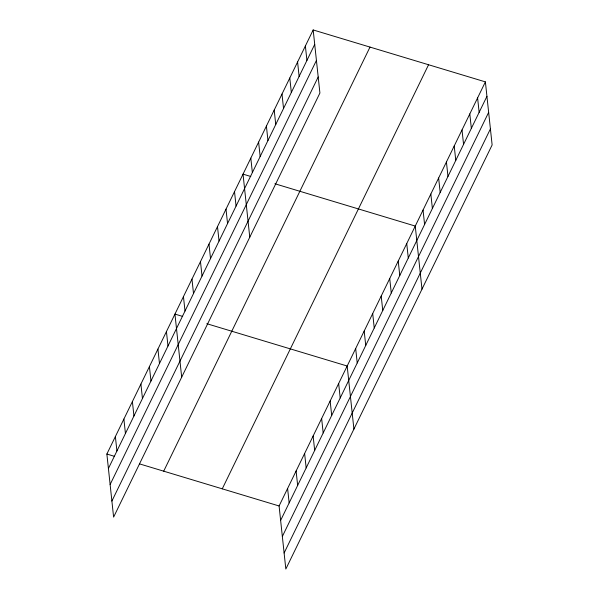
<?xml version="1.0" encoding="UTF-8"?>
<svg xmlns="http://www.w3.org/2000/svg" width="599" height="599" viewBox="0 0 599 599"><rect width="100%" height="100%" fill="white"/><g stroke="black" fill="none" stroke-linecap="round" stroke-linejoin="round"><path stroke-width="0.9" d="M313.172 29.95L319.911 93.025L113.608 517.117L106.869 454.042L313.172 29.95L485.392 81.883L492.131 144.958L285.828 569.05L279.089 505.975L485.392 81.883M108.412 468.478L314.715 44.393M110.126 484.531L316.429 60.439M111.893 501.064L318.196 76.979M163.699 471.173L370.002 47.089M222.259 488.836L428.562 64.744M280.632 520.411L486.935 96.327M282.346 536.464L488.649 112.372M284.113 552.997L490.416 128.912M250.779 176.48L243.029 174.137L249.768 237.219M274.889 183.751L415.249 226.07L421.988 289.152M182.695 316.429L174.945 314.086L181.684 377.168M206.805 323.7L347.173 366.019L353.912 429.101M106.869 454.042L114.619 456.378M139.589 463.903L279.089 505.975M477.598 97.907L479.14 112.342M469.803 113.922L471.346 128.366M462.009 129.946L463.559 144.389M454.222 145.969L455.764 160.412M446.427 161.992L447.97 176.428M438.633 178.008L440.175 192.451M430.838 194.031L432.381 208.474M423.044 210.054L424.586 224.49M406.743 243.568L408.286 258.012M398.23 261.059L399.773 275.503M389.717 278.557L391.267 292.993M381.211 296.048L382.754 310.492M372.698 313.539L374.24 327.982M364.192 331.037L365.734 345.473M355.679 348.528L357.221 362.972M305.378 45.973L306.92 60.409M338.66 383.517L340.202 397.961M297.583 61.989L299.126 76.432M330.154 401.008L331.696 415.451M289.789 78.012L291.331 92.456M321.641 418.506L323.183 432.942M281.994 94.036L283.537 108.479M313.127 435.997L314.677 450.441M274.2 110.059L275.742 124.495M304.621 453.488L306.164 467.931M266.405 126.075L267.948 140.518M296.108 470.986L297.651 485.43M258.611 142.098L260.153 156.541M287.602 488.477L289.145 502.92M250.816 158.121L252.366 172.557M234.516 191.635L236.058 206.078M226.003 209.126L227.553 223.569M217.497 226.624L219.039 241.06M208.984 244.115L210.526 258.558M200.478 261.606L202.02 276.049M191.965 279.104L193.507 293.547M183.459 296.595L185.001 311.038M166.44 331.584L167.982 346.027M157.926 349.075L159.469 363.518M149.413 366.573L150.963 381.009M140.907 384.064L142.45 398.507M132.394 401.555L133.936 415.998M123.888 419.053L125.431 433.496M115.375 436.544L116.917 450.987"/></g></svg>
